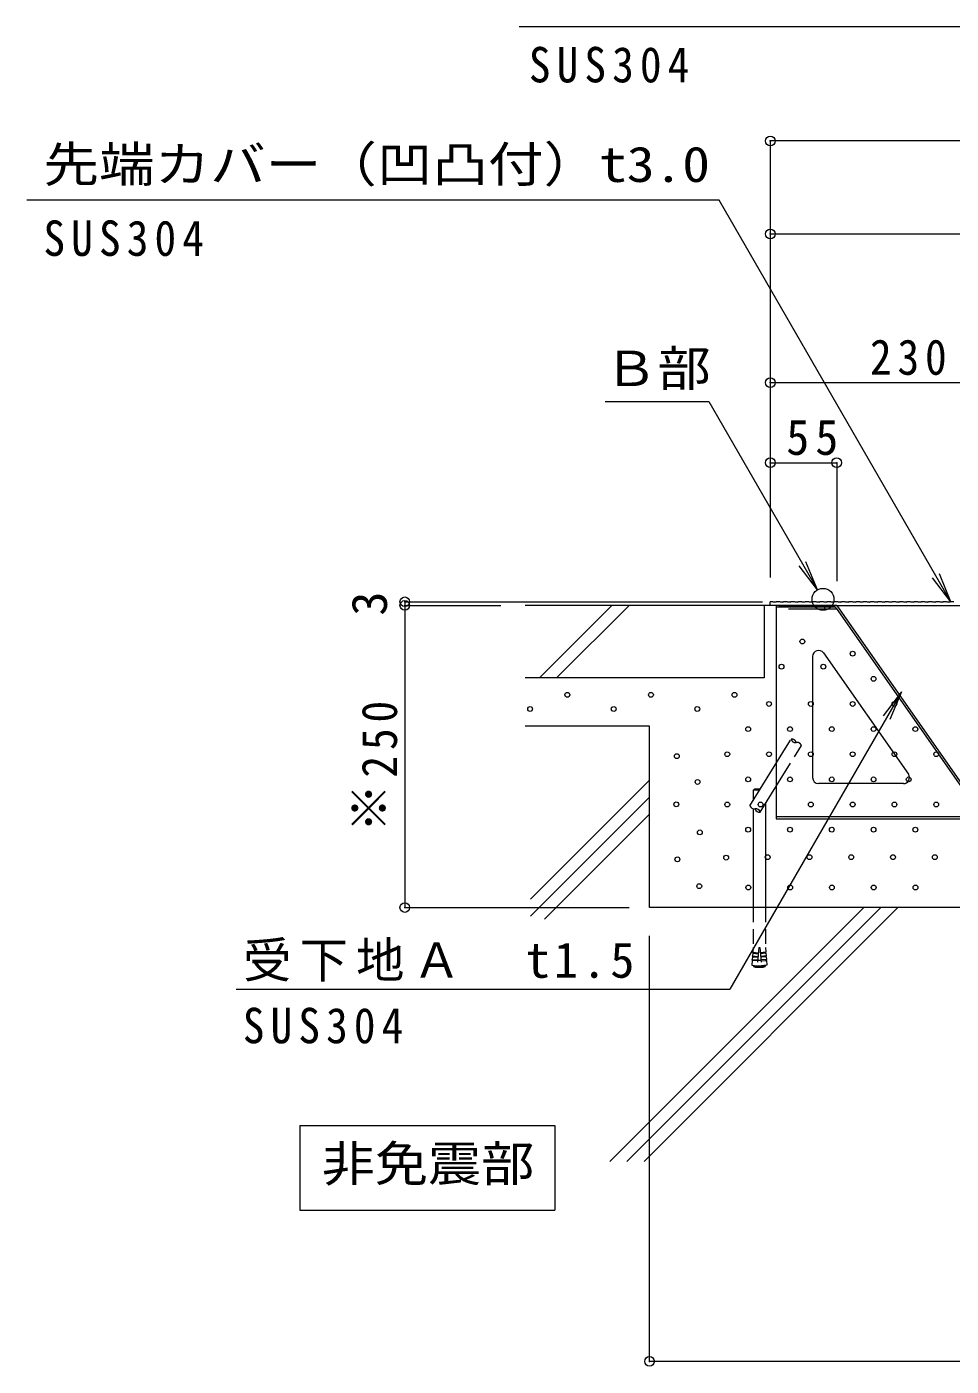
# Model space of a CAD drawing. Units: millimetres on the paper, enlarged 30 times, with parts at other scales. Extents: x -6208 to 7808, y -5850 to 5884.
# Drawn here: x -6208 to -3912, y -3247 to 78 of the extents above; entities that cross this region are included whole.
import ezdxf
from ezdxf.enums import TextEntityAlignment as Align

# ---------------------------------------------------------------- set-up
doc = ezdxf.new("R2010")
doc.units = ezdxf.units.MM
doc.header["$LTSCALE"] = 30
doc.header["$PDMODE"] = 32
doc.header["$PDSIZE"] = 24
doc.linetypes.add('DASHED1', pattern=[1.8, 1.2, -0.6])
doc.linetypes.add('DASHED3', pattern=[4, 3, -1])
for name, color, linetype, lineweight in [('1-0_1-0ﾚｲﾔ', 6, 'Continuous', 5), ('1-1_1-1ﾚｲﾔ', 7, 'Continuous', 9), ('1-3_1-3ﾚｲﾔ', 4, 'Continuous', 9), ('1-4_1-4ﾚｲﾔ', 7, 'Continuous', 9), ('1-5_1-5ﾚｲﾔ', 7, 'Continuous', 9), ('1-6_1-6ﾚｲﾔ', 7, 'DASHED1', 9), ('1-7', 7, 'Continuous', 9), ('1-B', 7, 'Continuous', 9)]:
    doc.layers.add(name, color=color, linetype=linetype, lineweight=lineweight)
doc.styles.add('ＭＳ ゴシック', font='')
doc.styles.get('ＭＳ ゴシック').set_extended_font_data('MS Gothic')

msp = doc.modelspace()

# ---------------------------------------------------------------- linework, layer by layer
at = {"layer": '1-0_1-0ﾚｲﾔ'}
for p, q in [((-4325.47, -1358.47), (-4970.33, -1358.47)), ((-4934.6, -1538.47), (-4754.6, -1358.47)), ((-4892.17, -1538.47), (-4712.17, -1358.47)), ((-4661.32, -1791.92), (-4956.95, -2087.55)), ((-4661.32, -1834.35), (-4956.95, -2129.98)), ((-4661.32, -1876.77), (-4921.89, -2137.35)), ((-4129.34, -2108.47), (-4759.9, -2739.03)), ((-4086.92, -2108.47), (-4717.47, -2739.03)), ((-4044.49, -2108.47), (-4675.04, -2739.03)), ((-1661.45, -2108.47), (-4661.32, -2108.47))]:
    msp.add_line(p, q, dxfattribs=at)
for points in [[(-4376.48, -1358.47), (-4376.48, -1538.47), (-4970.33, -1538.47)], [(-4661.32, -2108.47), (-4661.32, -1658.47), (-4970.33, -1658.47)]]:
    msp.add_lwpolyline(points, dxfattribs=at)
for centre in [(-4281.72, -1448.17), (-4156.91, -1478.17), (-4333.56, -1510.61), (-4229.76, -1510.61), (-4104.95, -1540.61), (-4865.45, -1580.56), (-4657.85, -1580.56), (-4450.25, -1580.56), (-4957.97, -1615.53), (-4750.37, -1615.53), (-4542.77, -1615.53), (-4364.51, -1603.05), (-4260.71, -1603.05), (-4156.91, -1603.05), (-4053.11, -1603.05), (-4416.35, -1665.48), (-4312.55, -1665.48), (-4208.75, -1665.48), (-4104.95, -1665.48), (-4001.15, -1665.48), (-4593.52, -1732.67), (-4468.31, -1727.92), (-4364.51, -1727.92), (-4260.71, -1727.92), (-4156.91, -1727.92), (-4053.11, -1727.92), (-3949.31, -1727.92), (-4542.02, -1796.69), (-4416.35, -1790.36), (-4312.55, -1790.36), (-4208.75, -1790.36), (-4104.95, -1790.36), (-4017.65, -1790.36), (-4594.91, -1852.36), (-4468.31, -1852.8), (-4385.52, -1852.8), (-4260.71, -1852.8), (-4156.91, -1852.8), (-4053.11, -1852.8), (-3949.31, -1852.8), (-4536.45, -1921.96), (-4416.35, -1915.24), (-4312.55, -1915.24), (-4208.75, -1915.24), (-4104.95, -1915.24), (-4001.15, -1915.24), (-4592.13, -1988.77), (-4471.04, -1984.59), (-4367.99, -1983.5), (-4264.19, -1983.5), (-4160.39, -1983.5), (-4056.59, -1983.5), (-3952.79, -1983.5), (-4537.84, -2055.58), (-4416.01, -2058.66), (-4312.21, -2058.66), (-4208.41, -2058.66), (-4104.61, -2058.66), (-4000.81, -2058.66)]:
    msp.add_circle(centre, 6, dxfattribs=at)
at = {"layer": '1-1_1-1ﾚｲﾔ', "color": 2}
for p, q in [((-4346.48, -1358.47), (-4346.48, -1362.97)), ((-4196.48, -1358.47), (-4346.48, -1358.47)), ((-4196.48, -1358.47), (-4346.48, -1358.47)), ((-4201.16, -1362.97), (-4346.48, -1362.97)), ((-4196.48, -1358.47), (-3874.03, -1818.97)), ((-4197.48, -1364.89), (-3876.38, -1823.47))]:
    msp.add_line(p, q, dxfattribs=at)
for radius in [9, 4.5]:
    msp.add_arc((-4201.16, -1367.47), radius, 35, 90, dxfattribs=at)
at = {"layer": '1-3_1-3ﾚｲﾔ'}
for p, q in [((-4361.48, -1358.47), (-4361.48, -1349.47)), ((-4355.45, -1349.47), (-4361.48, -1349.47)), ((-4353.95, -1350.22), (-4355.45, -1349.47)), ((-4347.95, -1350.22), (-4353.95, -1350.22)), ((-4347.95, -1350.22), (-4346.45, -1349.47)), ((-4340.47, -1358.47), (-3671.45, -1358.47)), ((-4329.95, -1350.22), (-4335.95, -1350.22)), ((-4329.95, -1350.22), (-4328.45, -1349.47)), ((-4319.45, -1349.47), (-4328.45, -1349.47)), ((-4317.95, -1350.22), (-4319.45, -1349.47)), ((-4311.95, -1350.22), (-4317.95, -1350.22)), ((-4311.95, -1350.22), (-4310.45, -1349.47)), ((-4301.45, -1349.47), (-4310.45, -1349.47)), ((-4299.95, -1350.22), (-4301.45, -1349.47)), ((-4293.95, -1350.22), (-4299.95, -1350.22)), ((-4293.95, -1350.22), (-4292.45, -1349.47)), ((-4283.45, -1349.47), (-4292.45, -1349.47)), ((-4281.95, -1350.22), (-4283.45, -1349.47)), ((-4275.95, -1350.22), (-4281.95, -1350.22)), ((-4275.95, -1350.22), (-4274.45, -1349.47)), ((-4265.45, -1349.47), (-4274.45, -1349.47)), ((-4263.95, -1350.22), (-4265.45, -1349.47)), ((-4257.95, -1350.22), (-4263.95, -1350.22)), ((-4257.95, -1350.22), (-4256.45, -1349.47)), ((-4247.45, -1349.47), (-4256.45, -1349.47)), ((-4245.95, -1350.22), (-4247.45, -1349.47)), ((-4239.95, -1350.22), (-4245.95, -1350.22)), ((-4239.95, -1350.22), (-4238.45, -1349.47)), ((-4229.45, -1349.47), (-4238.45, -1349.47)), ((-4227.95, -1350.22), (-4229.45, -1349.47)), ((-4221.95, -1350.22), (-4227.95, -1350.22)), ((-4221.95, -1350.22), (-4220.45, -1349.47)), ((-4211.45, -1349.47), (-4220.45, -1349.47)), ((-4209.95, -1350.22), (-4211.45, -1349.47)), ((-4203.95, -1350.22), (-4209.95, -1350.22)), ((-4203.95, -1350.22), (-4202.45, -1349.47)), ((-4193.45, -1349.47), (-4202.45, -1349.47)), ((-4191.95, -1350.22), (-4193.45, -1349.47)), ((-4185.95, -1350.22), (-4191.95, -1350.22)), ((-4185.95, -1350.22), (-4184.45, -1349.47)), ((-4175.45, -1349.47), (-4184.45, -1349.47)), ((-4173.95, -1350.22), (-4175.45, -1349.47)), ((-4167.95, -1350.22), (-4173.95, -1350.22)), ((-4167.95, -1350.22), (-4166.45, -1349.47)), ((-4157.45, -1349.47), (-4166.45, -1349.47)), ((-4155.95, -1350.22), (-4157.45, -1349.47)), ((-4149.95, -1350.22), (-4155.95, -1350.22)), ((-4149.95, -1350.22), (-4148.45, -1349.47)), ((-4139.45, -1349.47), (-4148.45, -1349.47)), ((-4137.95, -1350.22), (-4139.45, -1349.47)), ((-4131.95, -1350.22), (-4137.95, -1350.22)), ((-4131.95, -1350.22), (-4130.45, -1349.47)), ((-4121.45, -1349.47), (-4130.45, -1349.47)), ((-4119.95, -1350.22), (-4121.45, -1349.47)), ((-4113.95, -1350.22), (-4119.95, -1350.22)), ((-4113.95, -1350.22), (-4112.45, -1349.47)), ((-4103.45, -1349.47), (-4112.45, -1349.47)), ((-4101.95, -1350.22), (-4103.45, -1349.47)), ((-4095.95, -1350.22), (-4101.95, -1350.22)), ((-4095.95, -1350.22), (-4094.45, -1349.47)), ((-4085.45, -1349.47), (-4094.45, -1349.47)), ((-4083.95, -1350.22), (-4085.45, -1349.47)), ((-4077.95, -1350.22), (-4083.95, -1350.22)), ((-4077.95, -1350.22), (-4076.45, -1349.47)), ((-4067.45, -1349.47), (-4076.45, -1349.47)), ((-4065.95, -1350.22), (-4067.45, -1349.47)), ((-4059.95, -1350.22), (-4065.95, -1350.22)), ((-4059.95, -1350.22), (-4058.45, -1349.47)), ((-4049.45, -1349.47), (-4058.45, -1349.47)), ((-4047.95, -1350.22), (-4049.45, -1349.47)), ((-4041.95, -1350.22), (-4047.95, -1350.22)), ((-4041.95, -1350.22), (-4040.45, -1349.47)), ((-4031.45, -1349.47), (-4040.45, -1349.47)), ((-4029.95, -1350.22), (-4031.45, -1349.47)), ((-4023.95, -1350.22), (-4029.95, -1350.22)), ((-4023.95, -1350.22), (-4022.45, -1349.47)), ((-4013.45, -1349.47), (-4022.45, -1349.47)), ((-4011.95, -1350.22), (-4013.45, -1349.47)), ((-4005.95, -1350.22), (-4011.95, -1350.22)), ((-4005.95, -1350.22), (-4004.45, -1349.47)), ((-3995.45, -1349.47), (-4004.45, -1349.47)), ((-3993.95, -1350.22), (-3995.45, -1349.47)), ((-3987.95, -1350.22), (-3993.95, -1350.22)), ((-3987.95, -1350.22), (-3986.45, -1349.47)), ((-3977.45, -1349.47), (-3986.45, -1349.47)), ((-3975.95, -1350.22), (-3977.45, -1349.47)), ((-3969.95, -1350.22), (-3975.95, -1350.22)), ((-3969.95, -1350.22), (-3968.45, -1349.47)), ((-3959.45, -1349.47), (-3968.45, -1349.47)), ((-3957.95, -1350.22), (-3959.45, -1349.47)), ((-3951.95, -1350.22), (-3957.95, -1350.22)), ((-3951.95, -1350.22), (-3950.45, -1349.47)), ((-3941.45, -1349.47), (-3950.45, -1349.47)), ((-3939.95, -1350.22), (-3941.45, -1349.47)), ((-3933.95, -1350.22), (-3939.95, -1350.22)), ((-3933.95, -1350.22), (-3932.45, -1349.47)), ((-3923.45, -1349.47), (-3932.45, -1349.47)), ((-3921.95, -1350.22), (-3923.45, -1349.47)), ((-3915.95, -1350.22), (-3921.95, -1350.22)), ((-3915.95, -1350.22), (-3914.45, -1349.47)), ((-3905.45, -1349.47), (-3914.45, -1349.47))]:
    msp.add_line(p, q, dxfattribs=at)
msp.add_lwpolyline([(-4335.95, -1350.22), (-4337.45, -1349.47), (-4346.45, -1349.47)], dxfattribs=at)
at = {"layer": '1-4_1-4ﾚｲﾔ'}
for p, q in [((-4361.48, -205.22), (-4361.48, -1289.47)), ((588.55, -205.22), (-4361.48, -205.22)), ((-4361.48, -436.21), (573.55, -436.21)), ((-4361.48, -805.22), (-3671.45, -805.22)), ((-4361.48, -1004.16), (-4196.48, -1004.16)), ((-4196.48, -1004.16), (-4196.48, -1298.47)), ((-5269.04, -1349.47), (-4380.97, -1349.47)), ((-5269.04, -1349.47), (-5269.04, -1358.47)), ((-5269.04, -1358.47), (-5030.45, -1358.47)), ((-5269.04, -1358.47), (-5269.04, -2108.47)), ((-5269.04, -2108.47), (-4711.83, -2108.47))]:
    msp.add_line(p, q, dxfattribs=at)
msp.add_lwpolyline([(-1661.45, -3235.31), (-4661.32, -3235.31), (-4661.32, -2179.19)], dxfattribs=at)
for p in [(-4361.48, -205.22), (-4361.48, -436.21), (-4361.48, -805.22), (-4361.48, -1004.16), (-4196.48, -1004.16), (-5269.04, -1349.47), (-5269.04, -1358.47), (-5269.04, -2108.47), (-4661.32, -3235.31)]:
    msp.add_point(p, dxfattribs=at)
at = {"layer": '1-5_1-5ﾚｲﾔ'}
for p, q in [((-4488.43, -352.63), (-6207.91, -352.63)), ((-3912.83, -1349.59), (-4488.43, -352.63)), ((-4244.18, -1319.74), (-4289.84, -1260.24)), ((-3912.83, -1349.59), (-3958.49, -1290.09)), ((-3912.83, -1349.59), (-3941.53, -1280.3)), ((-4035.49, -1572.67), (-4461.74, -2310.96)), ((-4035.49, -1572.67), (-4081.15, -1632.17)), ((-4035.49, -1572.67), (-4064.19, -1641.96)), ((-5687.78, -2310.96), (-4461.74, -2310.96)), ((-5529.6, -2649.52), (-4896.6, -2649.52)), ((-5529.6, -2649.52), (-5529.6, -2859.52)), ((-4896.6, -2649.52), (-4896.6, -2859.52)), ((-5529.6, -2859.52), (-4896.6, -2859.52))]:
    msp.add_line(p, q, dxfattribs=at)
msp.add_lwpolyline([(-4771.27, -851.79), (-4514.35, -851.79), (-4244.18, -1319.74), (-4272.88, -1250.45)], dxfattribs=at)
msp.add_circle((-4230.61, -1343.24), 27.14, dxfattribs=at)
at = {"layer": '1-6_1-6ﾚｲﾔ'}
for p, q in [((-4329.98, -1723.62), (-4309.62, -1690.78)), ((-4329.98, -1780.54), (-4284.12, -1706.59)), ((-4403.67, -2108.47), (-4403.67, -2207.53)), ((-4373.67, -2108.47), (-4373.67, -2207.53)), ((-4404.93, -2221.87), (-4405.53, -2228.61)), ((-4404.93, -2221.87), (-4391.49, -2223.06)), ((-4404.34, -2221.93), (-4404.74, -2219.64)), ((-4390.17, -2208.12), (-4394.13, -2252.95)), ((-4390.17, -2208.12), (-4387.17, -2208.12)), ((-4387.17, -2208.12), (-4383.21, -2252.95)), ((-4372.4, -2221.87), (-4385.85, -2223.06)), ((-4373, -2221.93), (-4372.6, -2219.64)), ((-4372.4, -2221.87), (-4371.8, -2228.61)), ((-4405.73, -2230.84), (-4406.32, -2237.57)), ((-4405.92, -2239.86), (-4406.32, -2237.57)), ((-4406.32, -2237.57), (-4392.87, -2238.76)), ((-4405.73, -2230.84), (-4392.28, -2232.03)), ((-4405.13, -2230.89), (-4405.53, -2228.61)), ((-4405.53, -2228.61), (-4392.08, -2229.8)), ((-4402.92, -2253.56), (-4402.92, -2254.76)), ((-4402.92, -2253.56), (-4374.42, -2253.56)), ((-4402.92, -2254.76), (-4374.42, -2254.76)), ((-4400.52, -2252.38), (-4400.52, -2253.56)), ((-4396.26, -2256.56), (-4381.08, -2256.56)), ((-4384.35, -2240.06), (-4392.99, -2240.06)), ((-4371.8, -2228.61), (-4385.25, -2229.8)), ((-4371.61, -2230.84), (-4385.05, -2232.03)), ((-4371.01, -2237.57), (-4384.46, -2238.76)), ((-4376.82, -2252.38), (-4376.82, -2253.56)), ((-4374.42, -2253.56), (-4374.42, -2254.76)), ((-4372.2, -2230.89), (-4371.8, -2228.61)), ((-4371.61, -2230.84), (-4371.01, -2237.57)), ((-4371.41, -2239.86), (-4371.01, -2237.57))]:
    msp.add_line(p, q, dxfattribs=at)
at = {"layer": '1-6_1-6ﾚｲﾔ', "linetype": 'Continuous'}
for p, q in [((-4411.83, -1855.61), (-4329.98, -1723.62)), ((-4386.34, -1871.43), (-4329.98, -1780.54)), ((-4403.67, -1817.51), (-4400.67, -1814.51)), ((-4388.2, -1817.51), (-4403.67, -1817.51)), ((-4403.67, -1817.51), (-4403.67, -1842.45)), ((-4386.34, -1814.51), (-4400.67, -1814.51)), ((-4373.67, -1850.99), (-4373.67, -2108.47)), ((-4403.67, -1863.84), (-4403.67, -2108.47))]:
    msp.add_line(p, q, dxfattribs=at)
at = {"layer": '1-6_1-6ﾚｲﾔ'}
for points in [[(-4403.67, -2207.53), (-4404.74, -2219.64), (-4391.29, -2220.83)], [(-4373.67, -2207.53), (-4372.6, -2219.64), (-4386.04, -2220.83)], [(-4393.07, -2240.99), (-4406.52, -2239.81), (-4407.57, -2251.76), (-4394.13, -2252.95)], [(-4384.26, -2240.99), (-4370.82, -2239.81), (-4369.76, -2251.76), (-4383.21, -2252.95)]]:
    msp.add_lwpolyline(points, dxfattribs=at)
for centre, radius, start, end in [((-4298.83, -1687.61), 11.25, 196.38665, 280.00665), ((-4307.66, -1701.86), 11.25, 16.38664, 100.00665), ((-4294.92, -1709.77), 11.25, 16.386, 100.00665), ((-4388.67, -2215.25), 42, 250.16664, 259.59018), ((-4388.67, -2215.25), 42, 280.40982, 289.83336)]:
    msp.add_arc(centre, radius, start, end, dxfattribs=at)
at = {"layer": '1-6_1-6ﾚｲﾔ', "linetype": 'Continuous'}
for centre, start, end in [((-4401.04, -1852.44), 196.38664, 280.00665), ((-4397.13, -1874.6), 16.38664, 100.00665), ((-4388.29, -1860.35), 196.38664, 280.00665)]:
    msp.add_arc(centre, 11.25, start, end, dxfattribs=at)
at = {"layer": '1-7'}
msp.add_line((-3874.54, 78.16), (-4984.87, 78.16), dxfattribs=at)
at = {"layer": '1-B'}
for p, q in [((-4346.48, -1362.97), (-4346.48, -1887.97)), ((-4226.48, -1362.97), (-4226.48, -1367.47)), ((-4195.67, -1367.47), (-4226.48, -1367.47)), ((-4256.48, -1485.11), (-4256.48, -1785.97)), ((-4229.19, -1476.51), (-4018.53, -1777.37)), ((-4030.82, -1800.97), (-4241.48, -1800.97)), ((-3548.47, -1883.47), (-4346.48, -1883.47)), ((-4346.48, -1887.97), (-3548.47, -1887.97))]:
    msp.add_line(p, q, dxfattribs=at)
at = {"layer": '1-B', "linetype": 'DASHED3'}
msp.add_line((-4226.48, -1367.47), (-4346.48, -1367.47), dxfattribs=at)
at = {"layer": '1-B'}
for centre, start, end in [((-4241.48, -1485.11), 35, 180), ((-4241.48, -1785.97), 180, 270), ((-4030.82, -1785.97), 270, 35)]:
    msp.add_arc(centre, 15, start, end, dxfattribs=at)

# ---------------------------------------------------------------- texts
at = {"layer": '1-4_1-4ﾚｲﾔ', "color": 2, "style": 'ＭＳ ゴシック'}
for s, p in [('3', (-5287.04, -1383.97)), ('※', (-5287.04, -1921.43))]:
    msp.add_text(s, height=87.98, rotation=90, dxfattribs=at).set_placement(p, align=Align.BOTTOM_LEFT)
at = {"layer": '1-4_1-4ﾚｲﾔ', "color": 2, "char_height": 87.98, "attachment_point": 7, "style": 'ＭＳ ゴシック'}
for s, insert in [('\\T1.27;\\W0.9;230', (-4113.96, -787.22)), ('\\T1.27;\\W0.95;55', (-4321.72, -986.16))]:
    msp.add_mtext(s, dxfattribs=dict(at, insert=insert))
at = {"layer": '1-4_1-4ﾚｲﾔ', "color": 2, "insert": (-5287.04, -1785.97), "char_height": 87.98, "attachment_point": 7, "rotation": 90, "style": 'ＭＳ ゴシック'}
msp.add_mtext('\\T1.27;\\W0.9;250', dxfattribs=at)
at = {"layer": '1-5_1-5ﾚｲﾔ', "color": 2, "style": 'ＭＳ ゴシック'}
for s, width, p in [('先端カバー（凹凸付）t3.0', 1.15, (-6166.57, -333.49)), ('Ｂ部', 1.1, (-4773.37, -840.32)), ('非免震部', 1.1, (-5475.6, -2814.52))]:
    msp.add_text(s, height=87.98, dxfattribs=dict(at, width=width)).set_placement(p, align=Align.BOTTOM_LEFT)
at = {"layer": '1-5_1-5ﾚｲﾔ', "color": 2, "char_height": 87.98, "attachment_point": 7, "style": 'ＭＳ ゴシック'}
for s, insert in [('\\T1.28;\\W0.9;SUS304', (-6166.57, -492.05)), ('\\T1.17;受下地Ａ\u3000t1.5', (-5670.79, -2292.37)), ('\\T1.28;\\W0.9;SUS304', (-5671.45, -2446.91))]:
    msp.add_mtext(s, dxfattribs=dict(at, insert=insert))
at = {"layer": '1-7', "color": 2, "insert": (-4961.05, -61.26), "char_height": 87.98, "attachment_point": 7, "style": 'ＭＳ ゴシック'}
msp.add_mtext('\\T1.28;\\W0.9;SUS304', dxfattribs=at)

doc.saveas('drawing.dxf')
